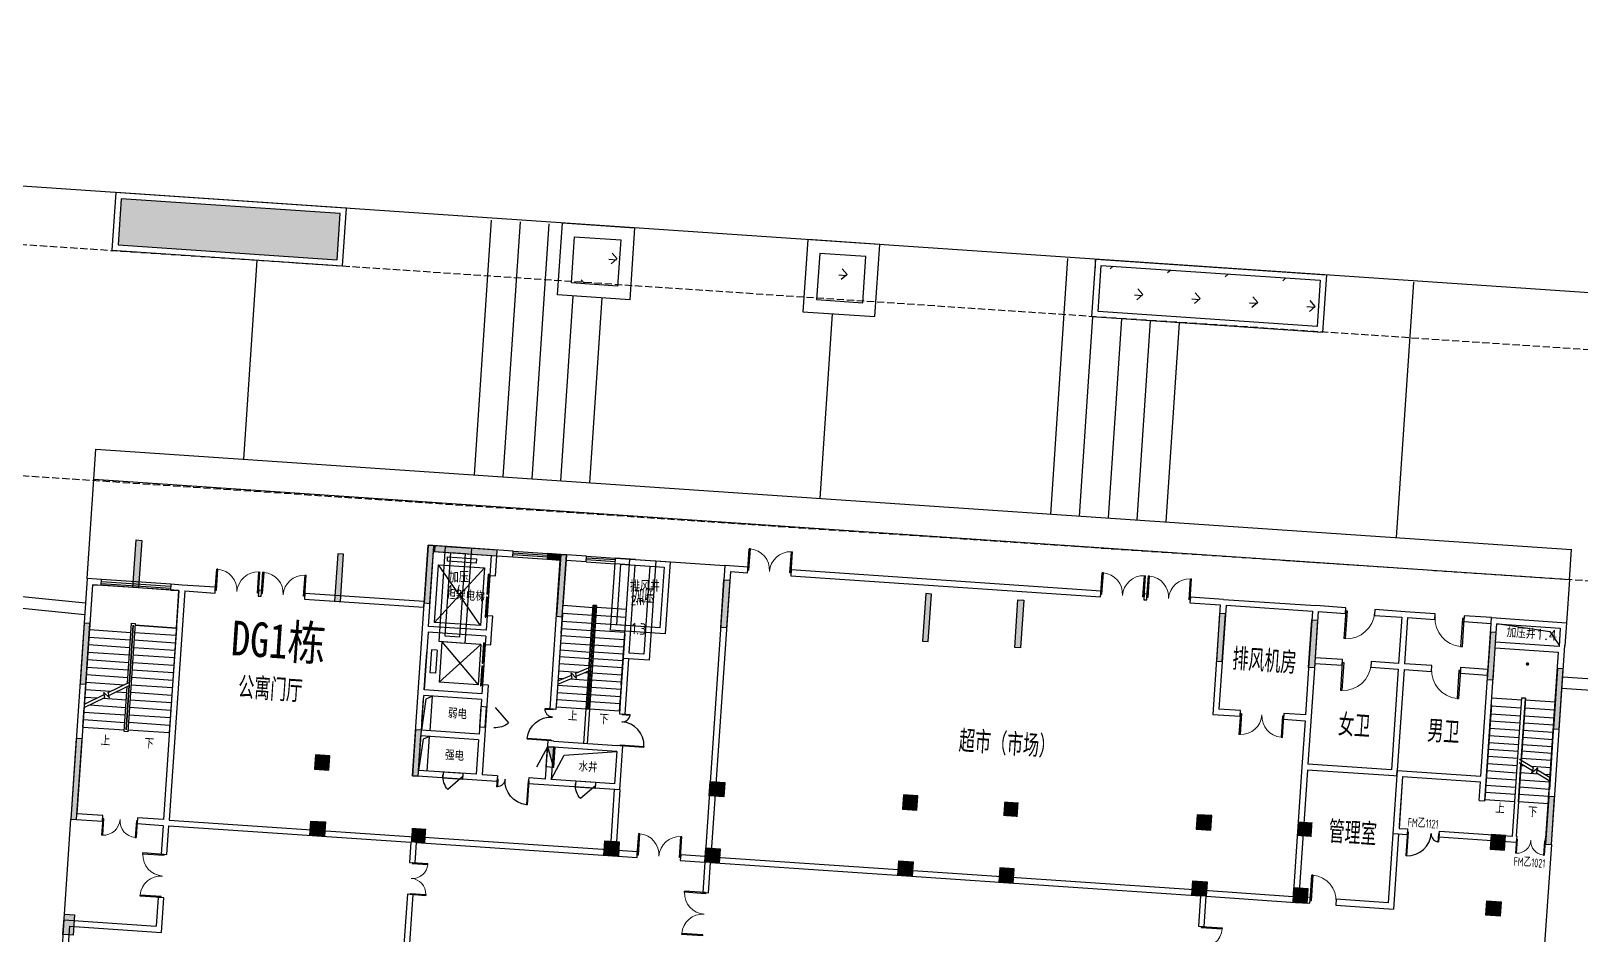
# Model space of a CAD drawing. Header units: millimetres. Extents: x 36720183 to 38160956, y 58934012 to 60388477.
# Drawn here: x 37524127 to 37577757, y 59502997 to 59534273 of the extents above; entities that cross this region are included whole.
import ezdxf

# ---------------------------------------------------------------- set-up
doc = ezdxf.new("R2010")
doc.units = ezdxf.units.MM
doc.header["$LTSCALE"] = 1000
doc.header["$MEASUREMENT"] = 0
doc.linetypes.add('DASH', pattern=[0.35, 0.25, -0.1])
for name, color, linetype in [('1', 7, 'Continuous'), ('2013-12-02-注意事项', 93, 'Continuous'), ('@ 绿化', 8, 'Continuous'), ('@YL', 2, 'Continuous'), ('@园建', 1, 'Continuous'), ('@围墙', 5, 'Continuous'), ('c-梁需要修改的地方', 2, 'Continuous'), ('C_Hatch', 41, 'Continuous'), ('C_Wall', 6, 'Continuous'), ('CURTWALL', 4, 'Continuous'), ('DIM_LEAD', 3, 'Continuous'), ('DIM_SYMB', 3, 'Continuous'), ('EVTR', 2, 'Continuous'), ('j-建筑提资说明', 5, 'Continuous'), ('PUB_DIM', 3, 'Continuous'), ('PUB_TEXT', 7, 'Continuous'), ('STAIR', 2, 'Continuous'), ('TEXT', 1, 'Continuous'), ('WALL', 4, 'Continuous'), ('WINDOW', 2, 'Continuous'), ('WINDOW_TEXT', 3, 'Continuous'), ('X-A4-4F-PLAN$0$水X-EQU', 1, 'Continuous'), ('X-A4-4F-PLAN$0$洞', 5, 'Continuous'), ('总图草图2013_08_27$0$花都地段2', 6, 'Continuous'), ('扑救面', 2, 'Continuous'), ('环评功能', 7, 'Continuous'), ('裙楼挑廊', 7, 'Continuous')]:
    doc.layers.add(name, color=color, linetype=linetype)
doc.styles.add('_TCH_DIM', font='SIMPLEX', dxfattribs={"bigfont": 'GBCBIG'})
doc.styles.add('DIM_FONT', font='superos.shx', dxfattribs={"width": 0.8, "bigfont": 'haiwenzw.shx'})
doc.styles.get("Standard").update_dxf_attribs({"font": 'gbenor.shx', "bigfont": 'gbcbig.shx'})
doc.styles.add('TITXC', font='simhei.ttf')
pattern_1 = [(176.1084516, (0, 0), (-1063.213365, -927.776352), [264.58066, -1731.01015]), (131.1084516, (0, 0), (-1063.21409, -927.776985), [264.58066, -1146.51615]), (221.1084516, (0, 0), (927.776985, -1063.21409), [264.58066, -1146.51615])]

# ---------------------------------------------------------------- blocks, each defined once
blk = doc.blocks.new('gj1-0107')
at = {"layer": 'WALL', "color": 2}
for points in [[(42900972, 57800457), (42901196, 57803750), (42902094, 57803689), (42901870, 57800396)], [(42907082, 57803349), (42908975, 57803220), (42908805, 57800726), (42906912, 57800855)], [(42907268, 57803136), (42908762, 57803035), (42908619, 57800939), (42907126, 57801041)]]:
    blk.add_lwpolyline(points, close=True, dxfattribs=at)
blk.add_lwpolyline([(42901185, 57800643), (42901382, 57803537), (42901881, 57803503), (42901684, 57800609), (42901185, 57800643)], dxfattribs=at)
at = {"layer": 'j-建筑提资说明', "color": 2, "insert": (42907604, 57802065), "char_height": 350, "width": 661.79, "attachment_point": 1}
blk.add_mtext('2m²', dxfattribs=at)
at = {"layer": 'PUB_TEXT', "color": 2}
for s, height, p in [('加压', 385.8, (42901309, 57802501)), ('排风井', 385.8, (42907581, 57802186)), ('1.4', 400, (42901282, 57802022))]:
    blk.add_text(s, height=height, dxfattribs=at).set_placement(p)
blk = doc.blocks.new('zzww')
at = {"layer": 'C_Hatch'}
h = blk.add_hatch(color=256, dxfattribs=at)
h.dxf.hatch_style = 1
h.paths.add_polyline_path([(1115139, 987712), (1115339, 987712), (1115339, 989712), (1115139, 989712)])
h = blk.add_hatch(color=256, dxfattribs=at)
h.dxf.hatch_style = 1
h.paths.add_polyline_path([(1117539, 989512), (1117539, 989712), (1115339, 989712), (1115339, 989512)])
h = blk.add_hatch(color=256, dxfattribs=at)
h.dxf.hatch_style = 1
h.paths.add_polyline_path([(1119739, 989512), (1119739, 989712), (1119289, 989712), (1119289, 989512)])
h = blk.add_hatch(color=256, dxfattribs=at)
h.dxf.hatch_style = 1
h.paths.add_polyline_path([(1119739, 987562), (1119939, 987562), (1119939, 989712), (1119739, 989712)])
h = blk.add_hatch(color=256, dxfattribs=at)
h.dxf.hatch_style = 1
h.paths.add_polyline_path([(1105239, 987562), (1105039, 987562), (1105039, 989212), (1105239, 989212)])
h = blk.add_hatch(color=256, dxfattribs=at)
h.dxf.hatch_style = 1
h.paths.add_polyline_path([(1112039, 987562), (1112239, 987562), (1112239, 989212), (1112039, 989212)])
h = blk.add_hatch(color=256, dxfattribs=at)
h.dxf.hatch_style = 1
h.paths.add_polyline_path([(1125639, 987562), (1125439, 987562), (1125439, 989212), (1125639, 989212)])
h = blk.add_hatch(color=256, dxfattribs=at)
h.dxf.hatch_style = 1
h.paths.add_polyline_path([(1132439, 987562), (1132639, 987562), (1132639, 989212), (1132439, 989212)])
h = blk.add_hatch(color=256, dxfattribs=at)
h.dxf.hatch_style = 1
h.paths.add_polyline_path([(1135839, 987562), (1135639, 987562), (1135639, 989212), (1135839, 989212)])
h = blk.add_hatch(color=256, dxfattribs=at)
h.dxf.hatch_style = 1
h.paths.add_polyline_path([(1142639, 987562), (1142839, 987562), (1142839, 989212), (1142639, 989212)])
h = blk.add_hatch(color=256, dxfattribs=at)
h.dxf.hatch_style = 1
h.paths.add_polyline_path([(1146039, 987562), (1145839, 987562), (1145839, 989212), (1146039, 989212)])
h = blk.add_hatch(color=256, dxfattribs=at)
h.dxf.hatch_style = 1
h.paths.add_polyline_path([(1152039, 987562), (1152239, 987562), (1152239, 989212), (1152039, 989212)])
h = blk.add_hatch(color=256, dxfattribs=at)
h.dxf.hatch_style = 1
h.paths.add_polyline_path([(1154439, 986012), (1154639, 986012), (1154639, 988112), (1154439, 988112)])
h = blk.add_hatch(color=256, dxfattribs=at)
h.dxf.hatch_style = 1
h.paths.add_polyline_path([(1103439, 984112), (1103639, 984112), (1103639, 986212), (1103439, 986212)])
h = blk.add_hatch(color=256, dxfattribs=at)
h.dxf.hatch_style = 1
h.paths.add_polyline_path([(1154439, 982012), (1154639, 982012), (1154639, 983662), (1154439, 983662)])
h = blk.add_hatch(color=256, dxfattribs=at)
h.dxf.hatch_style = 1
h.paths.add_polyline_path([(1115139, 981712), (1115339, 981712), (1115339, 983312), (1115139, 983312)])
h = blk.add_hatch(color=256, dxfattribs=at)
h.dxf.hatch_style = 1
h.paths.add_polyline_path([(1103439, 979412), (1103639, 979412), (1103639, 982212), (1103439, 982212)])
h = blk.add_hatch(color=256, dxfattribs=at)
h.dxf.hatch_style = 1
h.paths.add_polyline_path([(1112239, 982212), (1111739, 982212), (1111739, 981712), (1112239, 981712)])
h = blk.add_hatch(color=256, dxfattribs=at)
h.dxf.hatch_style = 1
h.paths.add_polyline_path([(1125439, 982212), (1125939, 982212), (1125939, 981712), (1125439, 981712)])
h = blk.add_hatch(color=256, dxfattribs=at)
h.dxf.hatch_style = 1
h.paths.add_polyline_path([(1132639, 982212), (1132139, 982212), (1132139, 981712), (1132639, 981712)])
h = blk.add_hatch(color=256, dxfattribs=at)
h.dxf.hatch_style = 1
h.paths.add_polyline_path([(1135639, 982212), (1136139, 982212), (1136139, 981712), (1135639, 981712)])
h = blk.add_hatch(color=256, dxfattribs=at)
h.dxf.hatch_style = 1
h.paths.add_polyline_path([(1142839, 982212), (1142339, 982212), (1142339, 981712), (1142839, 981712)])
h = blk.add_hatch(color=256, dxfattribs=at)
h.dxf.hatch_style = 1
h.paths.add_polyline_path([(1145839, 982212), (1146339, 982212), (1146339, 981712), (1145839, 981712)])
h = blk.add_hatch(color=256, dxfattribs=at)
h.dxf.hatch_style = 1
h.paths.add_polyline_path([(1153039, 982212), (1152539, 982212), (1152539, 981712), (1153039, 981712)])
h = blk.add_hatch(color=256, dxfattribs=at)
h.dxf.hatch_style = 1
h.paths.add_polyline_path([(1112239, 979412), (1111739, 979412), (1111739, 979912), (1112239, 979912)])
h = blk.add_hatch(color=256, dxfattribs=at)
h.dxf.hatch_style = 1
h.paths.add_polyline_path([(1115239, 979412), (1115739, 979412), (1115739, 979912), (1115239, 979912)])
h = blk.add_hatch(color=256, dxfattribs=at)
h.dxf.hatch_style = 1
h.paths.add_polyline_path([(1122439, 979412), (1121939, 979412), (1121939, 979912), (1122439, 979912)])
h = blk.add_hatch(color=256, dxfattribs=at)
h.dxf.hatch_style = 1
h.paths.add_polyline_path([(1125439, 979412), (1125939, 979412), (1125939, 979912), (1125439, 979912)])
h = blk.add_hatch(color=256, dxfattribs=at)
h.dxf.hatch_style = 1
h.paths.add_polyline_path([(1125439, 979912), (1125939, 979912), (1125939, 979412), (1125439, 979412)])
h = blk.add_hatch(color=256, dxfattribs=at)
h.dxf.hatch_style = 1
h.paths.add_polyline_path([(1132639, 979412), (1132139, 979412), (1132139, 979912), (1132639, 979912)])
h = blk.add_hatch(color=256, dxfattribs=at)
h.dxf.hatch_style = 1
h.paths.add_polyline_path([(1135639, 979412), (1136139, 979412), (1136139, 979912), (1135639, 979912)])
h = blk.add_hatch(color=256, dxfattribs=at)
h.dxf.hatch_style = 1
h.paths.add_polyline_path([(1142839, 979412), (1142339, 979412), (1142339, 979912), (1142839, 979912)])
h = blk.add_hatch(color=256, dxfattribs=at)
h.dxf.hatch_style = 1
h.paths.add_polyline_path([(1145839, 979412), (1146339, 979412), (1146339, 979912), (1145839, 979912)])
h = blk.add_hatch(color=256, dxfattribs=at)
h.dxf.hatch_style = 1
h.paths.add_polyline_path([(1153039, 979412), (1152539, 979412), (1152539, 979912), (1153039, 979912)])
h = blk.add_hatch(color=256, dxfattribs=at)
h.dxf.hatch_style = 1
h.paths.add_polyline_path([(1103439, 976112), (1103789, 976112), (1103789, 975412), (1103439, 975412)])
h = blk.add_hatch(color=256, dxfattribs=at)
h.dxf.hatch_style = 1
h.paths.add_polyline_path([(1154289, 976112), (1154639, 976112), (1154639, 975412), (1154289, 975412)])
h = blk.add_hatch(color=256, dxfattribs=at)
h.dxf.hatch_style = 1
h.paths.add_polyline_path([(1105239, 974062), (1105039, 974062), (1105039, 972412), (1105239, 972412)])
h = blk.add_hatch(color=256, dxfattribs=at)
h.dxf.hatch_style = 1
h.paths.add_polyline_path([(1112039, 974062), (1112239, 974062), (1112239, 972412), (1112039, 972412)])
h = blk.add_hatch(color=256, dxfattribs=at)
h.dxf.hatch_style = 1
h.paths.add_polyline_path([(1115439, 974062), (1115239, 974062), (1115239, 972412), (1115439, 972412)])
h = blk.add_hatch(color=256, dxfattribs=at)
h.dxf.hatch_style = 1
h.paths.add_polyline_path([(1122239, 974062), (1122439, 974062), (1122439, 972412), (1122239, 972412)])
h = blk.add_hatch(color=256, dxfattribs=at)
h.dxf.hatch_style = 1
h.paths.add_polyline_path([(1125639, 974062), (1125439, 974062), (1125439, 972412), (1125639, 972412)])
h = blk.add_hatch(color=256, dxfattribs=at)
h.dxf.hatch_style = 1
h.paths.add_polyline_path([(1132439, 974062), (1132639, 974062), (1132639, 972412), (1132439, 972412)])
h = blk.add_hatch(color=256, dxfattribs=at)
h.dxf.hatch_style = 1
h.paths.add_polyline_path([(1135839, 974062), (1135639, 974062), (1135639, 972412), (1135839, 972412)])
h = blk.add_hatch(color=256, dxfattribs=at)
h.dxf.hatch_style = 1
h.paths.add_polyline_path([(1142639, 974062), (1142839, 974062), (1142839, 972412), (1142639, 972412)])
h = blk.add_hatch(color=256, dxfattribs=at)
h.dxf.hatch_style = 1
h.paths.add_polyline_path([(1146039, 974062), (1145839, 974062), (1145839, 972412), (1146039, 972412)])
h = blk.add_hatch(color=256, dxfattribs=at)
h.dxf.hatch_style = 1
h.paths.add_polyline_path([(1152839, 974062), (1153039, 974062), (1153039, 972412), (1152839, 972412)])
at = {"layer": 'C_Wall'}
for points in [[(1115139, 987712), (1115339, 987712), (1115339, 989712), (1115139, 989712)], [(1117539, 989512), (1117539, 989712), (1115368, 989712), (1115368, 989512)], [(1119739, 989512), (1119739, 989712), (1119289, 989712), (1119289, 989512)], [(1119739, 987562), (1119939, 987562), (1119939, 989712), (1119739, 989712)], [(1105239, 987562), (1105039, 987562), (1105039, 989212), (1105239, 989212)], [(1112039, 987562), (1112239, 987562), (1112239, 989212), (1112039, 989212)], [(1125639, 987562), (1125439, 987562), (1125439, 989212), (1125639, 989212)], [(1132439, 987562), (1132639, 987562), (1132639, 989212), (1132439, 989212)], [(1135839, 987562), (1135639, 987562), (1135639, 989212), (1135839, 989212)], [(1142639, 987562), (1142839, 987562), (1142839, 989212), (1142639, 989212)], [(1146039, 987562), (1145839, 987562), (1145839, 989212), (1146039, 989212)], [(1152039, 987562), (1152239, 987562), (1152239, 989212), (1152039, 989212)], [(1154439, 986012), (1154639, 986012), (1154639, 988112), (1154439, 988112)], [(1103439, 984112), (1103639, 984112), (1103639, 986212), (1103439, 986212)], [(1154439, 982012), (1154639, 982012), (1154639, 983662), (1154439, 983662)], [(1115139, 981712), (1115339, 981712), (1115339, 983312), (1115139, 983312)], [(1103439, 979412), (1103639, 979412), (1103639, 982212), (1103439, 982212)], [(1111739, 981712), (1112239, 981712), (1112239, 982212), (1111739, 982212)], [(1125939, 981712), (1125439, 981712), (1125439, 982212), (1125939, 982212)], [(1132139, 981712), (1132639, 981712), (1132639, 982212), (1132139, 982212)], [(1142339, 981712), (1142839, 981712), (1142839, 982212), (1142339, 982212)], [(1152539, 981712), (1153039, 981712), (1153039, 982212), (1152539, 982212)], [(1111739, 979912), (1112239, 979912), (1112239, 979412), (1111739, 979412)], [(1121939, 979912), (1122439, 979912), (1122439, 979412), (1121939, 979412)], [(1125939, 979412), (1125439, 979412), (1125439, 979912), (1125939, 979912)], [(1132139, 979912), (1132639, 979912), (1132639, 979412), (1132139, 979412)], [(1136139, 979912), (1135639, 979912), (1135639, 979412), (1136139, 979412)], [(1142339, 979912), (1142839, 979912), (1142839, 979412), (1142339, 979412)], [(1146339, 979912), (1145839, 979912), (1145839, 979412), (1146339, 979412)], [(1152539, 979912), (1153039, 979912), (1153039, 979412), (1152539, 979412)], [(1103439, 976112), (1103789, 976112), (1103789, 975412), (1103439, 975412)], [(1105239, 974062), (1105039, 974062), (1105039, 972412), (1105239, 972412)], [(1112039, 974062), (1112239, 974062), (1112239, 972412), (1112039, 972412)], [(1115439, 974062), (1115239, 974062), (1115239, 972412), (1115439, 972412)], [(1122239, 974062), (1122439, 974062), (1122439, 972412), (1122239, 972412)], [(1125639, 974062), (1125439, 974062), (1125439, 972412), (1125639, 972412)], [(1132439, 974062), (1132639, 974062), (1132639, 972412), (1132439, 972412)], [(1135839, 974062), (1135639, 974062), (1135639, 972412), (1135839, 972412)], [(1142639, 974062), (1142839, 974062), (1142839, 972412), (1142639, 972412)], [(1146039, 974062), (1145839, 974062), (1145839, 972412), (1146039, 972412)], [(1152839, 974062), (1153039, 974062), (1153039, 972412), (1152839, 972412)]]:
    blk.add_lwpolyline(points, close=True, dxfattribs=at)
at = {"layer": 'WALL'}
for p, q in [((1119289, 989712), (1119939, 989712)), ((1119289, 989512), (1119739, 989512)), ((1103639, 975412), (1103439, 975412))]:
    blk.add_line(p, q, dxfattribs=at)
blk.add_lwpolyline([(1119289, 989512), (1119289, 989712)], dxfattribs=at)
blk = doc.blocks.new('$DorLib2D$00000225')
at = {"color": 0}
for p, q in [((0.475, -0.001), (0.475, 0.752)), ((0.475, 0.752), (0.5, 0.752)), ((0.5, -0.001), (0.5, 0.752)), ((-0.5, 0), (-0.5, 0.252)), ((-0.475, 0.252), (-0.5, 0.252)), ((-0.475, 0), (-0.475, 0.252)), ((-0.475, 0), (-0.5, 0)), ((0.475, -0.001), (0.5, -0.001))]:
    blk.add_line(p, q, dxfattribs=at)
for centre, radius, start, end in [((0.505, -0.002), 0.755, 92.2493, 179.7238), ((-0.501, 0.003), 0.251, 359.7899, 84.0974)]:
    blk.add_arc(centre, radius, start, end, dxfattribs=at)
blk = doc.blocks.new('$DORLIB2D$00000127')
at = {"color": 0, "linetype": 'Continuous'}
for p, q in [((-0.033, 0.795), (-0.533, 0.795)), ((-0.533, 0.795), (-0.533, 0.69)), ((-0.033, 0.795), (-0.033, 0.69)), ((0.033, 0.795), (0.033, 0.69)), ((0.533, 0.795), (0.033, 0.795)), ((0.533, 0.795), (0.533, 0.69)), ((-0.033, 0.69), (-0.533, 0.69)), ((0.5, 0.5), (-0.5, 0.5)), ((0.533, 0.69), (0.033, 0.69))]:
    blk.add_line(p, q, dxfattribs=at)
blk = doc.blocks.new('$DorLib2D$00000114')
at = {"color": 0}
blk.add_line((0.5, 0), (-0.207, 0.707), dxfattribs=at)
blk.add_arc((0.5, 0), 1, 135, 180, dxfattribs=at)
blk = doc.blocks.new('X-A4-4F-PLAN$0$A$C331B4B6F')
at = {"layer": 'X-A4-4F-PLAN$0$水X-EQU'}
blk.add_hatch(color=256, dxfattribs=at).paths.add_polyline_path([(-208, -272), (258, -439), (-208, -439)])
blk.add_line((-208, -272), (279, -45), dxfattribs=at)
blk.add_lwpolyline([(-208, -272), (-208, -439), (258, -439), (258, -272)], close=True, dxfattribs=at)
at = {"layer": 'X-A4-4F-PLAN$0$洞'}
blk.add_lwpolyline([(-208, -272), (258, -439)], dxfattribs=at)
blk.add_lwpolyline([(-208, -272), (258, -439), (-208, -439)], close=True, dxfattribs=at)
blk = doc.blocks.new('$DorLib2D$00000002')
for p, q in [((-0.5, 0), (-0.5, 0.4875)), ((-0.475, 0.4875), (-0.5, 0.4875)), ((-0.475, 0), (-0.475, 0.4875)), ((0.475, 0), (0.475, 0.4875)), ((0.475, 0.4875), (0.5, 0.4875)), ((0.5, 0), (0.5, 0.4875)), ((-0.5, 0), (-0.475, 0)), ((0.5, 0), (0.475, 0))]:
    blk.add_line(p, q)
at = {"lineweight": 13}
for centre, start, end in [((-0.4875, 0), 0, 88.53072), ((0.4875, 0), 91.46928, 180)]:
    blk.add_arc(centre, 0.4875, start, end, dxfattribs=at)
blk = doc.blocks.new('$DorLib2D$00000001')
for p, q in [((0.45, 0.975), (0.5, 0.975)), ((0.45, 0), (0.45, 0.975)), ((0.5, 0), (0.5, 0.975)), ((0.5, 0), (0.45, 0))]:
    blk.add_line(p, q)
at = {"lineweight": 13}
blk.add_arc((0.475, 0), 0.975, 91.4693, 180, dxfattribs=at)
blk = doc.blocks.new('$TCHSYS$WIN2D')
for p, q in [((-0.5, 0.5), (0.5, 0.5)), ((0.5, 0.167), (-0.5, 0.167)), ((0.5, -0.167), (-0.5, -0.167)), ((-0.5, -0.5), (0.5, -0.5))]:
    blk.add_line(p, q)
blk = doc.blocks.new('DG1sc2014')
at = {"layer": '2013-12-02-注意事项', "color": 6}
blk.add_lwpolyline([(37610836, 59632893), (37612684, 59632745), (37613036, 59632293)], dxfattribs=at)
at = {"layer": 'CURTWALL', "color": 6}
for p, q in [((37613036, 59625589), (37613036, 59632049)), ((37613236, 59625389), (37613236, 59632293)), ((37611996, 59625589), (37612019, 59625589)), ((37612019, 59625589), (37612018, 59625400)), ((37613018, 59625389), (37613019, 59625589)), ((37613018, 59625389), (37613236, 59625389))]:
    blk.add_line(p, q, dxfattribs=at)
at = {"layer": 'DIM_LEAD', "color": 6, "const_width": 60}
blk.add_lwpolyline([(37611969, 59631547, 1), (37612008, 59631592, 1)], format="xyb", close=True, dxfattribs=at)
at = {"layer": 'DIM_SYMB', "color": 6}
for points in [[(37580188, 59628894, 0, 0, 0), (37580188, 59627739, 0, 0, 0), (37580187, 59631619, 0, 0, 0), (37579087, 59631619, 0, 0, 0), (37579087, 59629537, 80, 0, 0), (37579087, 59629241, 0, 0, 0)], [(37611387, 59627874, 0, 0, 0), (37611387, 59626719, 0, 0, 0), (37611387, 59630944, 0, 0, 0), (37612487, 59630944, 0, 0, 0), (37612487, 59628517, 80, 0, 0), (37612487, 59628222, 0, 0, 0)], [(37564486, 59625870, 0, 0, 0), (37564486, 59630290, 0, 0, 0), (37562986, 59630290, 0, 0, 0), (37562986, 59627600, 80, 0, 0), (37562986, 59627300, 0, 0, 0)], [(37579088, 59627683, 0, 0, 0), (37579088, 59628508, 80, 0, 0), (37579088, 59628808, 0, 0, 0)], [(37612487, 59626664, 0, 0, 0), (37612487, 59627489, 80, 0, 0), (37612487, 59627789, 0, 0, 0)], [(37562986, 59625870, 0, 0, 0), (37562986, 59626740, 80, 0, 0), (37562986, 59627040, 0, 0, 0)]]:
    blk.add_lwpolyline(points, format="xyseb", dxfattribs=at)
at = {"layer": 'EVTR', "color": 6}
for p, q in [((37581637, 59633089), (37584036, 59633089)), ((37574136, 59630439), (37574136, 59632439)), ((37574136, 59632439), (37575736, 59632439)), ((37575736, 59632439), (37574136, 59630439)), ((37575736, 59630439), (37574136, 59632439)), ((37574436, 59632589), (37574436, 59632739)), ((37574436, 59632739), (37575436, 59632739)), ((37575436, 59632589), (37574436, 59632589)), ((37575436, 59632739), (37575436, 59632589)), ((37575736, 59632439), (37575736, 59630439)), ((37575736, 59630439), (37574136, 59630439)), ((37574436, 59629789, 9375), (37575786, 59628389, 9375)), ((37575786, 59629789, 9375), (37574436, 59628389, 9375)), ((37575786, 59629789, 9375), (37574436, 59629789, 9375)), ((37574436, 59629789, 9375), (37574436, 59628389, 9375)), ((37575786, 59629789, 9375), (37575786, 59628389, 9375)), ((37574092, 59629489, 9375), (37574092, 59628689, 9375)), ((37574292, 59629489, 9375), (37574092, 59629489, 9375)), ((37574292, 59629489, 9375), (37574292, 59628689, 9375)), ((37574292, 59628689, 9375), (37574092, 59628689, 9375)), ((37575786, 59628389, 9375), (37574436, 59628389, 9375)), ((37613236, 59625389), (37613236, 59619289))]:
    blk.add_line(p, q, dxfattribs=at)
at = {"layer": 'PUB_DIM', "color": 6}
for points in [[(37574236, 59627889), (37574015, 59627766), (37573936, 59626689)], [(37574236, 59626489), (37574024, 59626384), (37573936, 59625289)], [(37578536, 59625289), (37578929, 59626154), (37580736, 59626409)]]:
    blk.add_lwpolyline(points, dxfattribs=at)
at = {"layer": 'STAIR', "color": 6}
for p, q in [((37578537, 59631333), (37579577, 59631333)), ((37579697, 59631409), (37579577, 59631409)), ((37579577, 59631409), (37579577, 59627809)), ((37579637, 59629272), (37579637, 59631409)), ((37579637, 59631409), (37579637, 59629272)), ((37579697, 59629241), (37579697, 59631409)), ((37580737, 59631333), (37579697, 59631333)), ((37580737, 59628707), (37580737, 59631333)), ((37565236, 59630940), (37562236, 59630940)), ((37562236, 59630940), (37562236, 59629380)), ((37565236, 59629640), (37565236, 59630940)), ((37578537, 59631058), (37579577, 59631058)), ((37578537, 59630359), (37578537, 59631009)), ((37578537, 59631009), (37578537, 59630359)), ((37578537, 59630783), (37579577, 59630783)), ((37580737, 59631058), (37579697, 59631058)), ((37580737, 59630783), (37579697, 59630783)), ((37578537, 59630533), (37579577, 59630533)), ((37578537, 59630359), (37578537, 59627809)), ((37578537, 59630283), (37579577, 59630283)), ((37579637, 59629272), (37579637, 59630359)), ((37579637, 59630359), (37579637, 59627809)), ((37580737, 59630533), (37579697, 59630533)), ((37580737, 59630283), (37579697, 59630283)), ((37610837, 59630313), (37611877, 59630313)), ((37611997, 59630389), (37611877, 59630389)), ((37611997, 59628222), (37611997, 59630389)), ((37613037, 59630313), (37611997, 59630313)), ((37613037, 59627688), (37613037, 59630313)), ((37563676, 59627626), (37563676, 59629700)), ((37563676, 59629700), (37563796, 59629700)), ((37563796, 59629700), (37563796, 59625940)), ((37578537, 59630033), (37579577, 59630033)), ((37578537, 59629783), (37579577, 59629783)), ((37580737, 59630033), (37579697, 59630033)), ((37580737, 59629783), (37579697, 59629783)), ((37610837, 59630039), (37611877, 59630038)), ((37610837, 59629340), (37610837, 59629989)), ((37610837, 59629989), (37610837, 59629340)), ((37610837, 59629764), (37611877, 59629764)), ((37613037, 59630038), (37611997, 59630038)), ((37613037, 59629763), (37611997, 59629764)), ((37562236, 59626794), (37562236, 59629380)), ((37562236, 59629380), (37563676, 59629380)), ((37562236, 59629380), (37563676, 59629380)), ((37563736, 59629640), (37563736, 59626000)), ((37563736, 59627660), (37563736, 59629640)), ((37563736, 59629640), (37563736, 59629640)), ((37563736, 59629640), (37563736, 59627660)), ((37563736, 59629380), (37563736, 59629640)), ((37563736, 59627660), (37563736, 59629380)), ((37565236, 59629640), (37563796, 59629640)), ((37563796, 59629640), (37565236, 59629640)), ((37565236, 59629380), (37563796, 59629380)), ((37565236, 59629640), (37565236, 59626000)), ((37578537, 59629558), (37579577, 59629559)), ((37578537, 59629308), (37579577, 59629309)), ((37579139, 59629016), (37579637, 59629272)), ((37579161, 59628915), (37579637, 59629160)), ((37579637, 59627809), (37579637, 59629160)), ((37579637, 59627809), (37579637, 59629160)), ((37579637, 59629160), (37579637, 59627809)), ((37580737, 59629559), (37579697, 59629559)), ((37580737, 59629309), (37579697, 59629309)), ((37579697, 59627809), (37579697, 59629129)), ((37610837, 59629514), (37611877, 59629514)), ((37610837, 59629340), (37610837, 59626789)), ((37610837, 59629264), (37611877, 59629264)), ((37613037, 59629513), (37611997, 59629514)), ((37613037, 59629263), (37611997, 59629264)), ((37562236, 59629120), (37563676, 59629120)), ((37562236, 59628860), (37563676, 59628860)), ((37562236, 59628600), (37563676, 59628600)), ((37565236, 59629120), (37563796, 59629120)), ((37565236, 59628860), (37563796, 59628860)), ((37565236, 59628600), (37563796, 59628600)), ((37578537, 59629058), (37579222, 59629058)), ((37578538, 59628707), (37578997, 59628943)), ((37578538, 59628595), (37579019, 59628842)), ((37578538, 59628808), (37578734, 59628808)), ((37578953, 59628808), (37579578, 59628809)), ((37578981, 59629016), (37579178, 59628833)), ((37579019, 59628842), (37578981, 59629016)), ((37579178, 59628833), (37579139, 59629016)), ((37579441, 59629058), (37579577, 59629059)), ((37580737, 59629059), (37579697, 59629059)), ((37580738, 59628809), (37579698, 59628809)), ((37580737, 59627808), (37580737, 59628595)), ((37610837, 59629014), (37611877, 59629014)), ((37610837, 59628764), (37611877, 59628764)), ((37613037, 59629013), (37611997, 59629014)), ((37613037, 59628763), (37611997, 59628764)), ((37562236, 59628340), (37563676, 59628340)), ((37562236, 59628080), (37563676, 59628080)), ((37565236, 59628340), (37563796, 59628340)), ((37565236, 59628080), (37563796, 59628080)), ((37578538, 59628558), (37579578, 59628559)), ((37578538, 59628308), (37579578, 59628309)), ((37578538, 59628058), (37579578, 59628059)), ((37580738, 59628559), (37579698, 59628559)), ((37580738, 59628309), (37579698, 59628309)), ((37580738, 59628059), (37579698, 59628059)), ((37610837, 59628539), (37611877, 59628539)), ((37610837, 59628289), (37611877, 59628289)), ((37612436, 59627996), (37611937, 59628252)), ((37612414, 59627895), (37611937, 59628140)), ((37613037, 59628539), (37611997, 59628539)), ((37613037, 59628289), (37611997, 59628289)), ((37611997, 59626789), (37611997, 59628109)), ((37562236, 59627820), (37563676, 59627820)), ((37562236, 59627560), (37563562, 59627560)), ((37563034, 59627255), (37563736, 59627660)), ((37563060, 59627155), (37563736, 59627545)), ((37563736, 59626000), (37563736, 59627545)), ((37563736, 59626000), (37563736, 59627545)), ((37563736, 59627545), (37563736, 59626000)), ((37565236, 59627820), (37563796, 59627820)), ((37565236, 59627560), (37563796, 59627560)), ((37578538, 59627808), (37579578, 59627809)), ((37579577, 59627809), (37579697, 59627809)), ((37579637, 59627809), (37579637, 59627809)), ((37580738, 59627809), (37579698, 59627809)), ((37610837, 59628039), (37611877, 59628039)), ((37610837, 59627789), (37611877, 59627789)), ((37610837, 59627539), (37611877, 59627539)), ((37612134, 59628039), (37611997, 59628039)), ((37612621, 59627789), (37611997, 59627789)), ((37613037, 59627539), (37611997, 59627539)), ((37613037, 59628039), (37612353, 59628039)), ((37612594, 59627997), (37612396, 59627814)), ((37612396, 59627814), (37612436, 59627996)), ((37612556, 59627822), (37612594, 59627997)), ((37613037, 59627575), (37612556, 59627822)), ((37613037, 59627688), (37612578, 59627923)), ((37613037, 59627789), (37612840, 59627789)), ((37613037, 59626789), (37613037, 59627575)), ((37562236, 59627300), (37563112, 59627300)), ((37562236, 59626794), (37562895, 59627175)), ((37562236, 59626679), (37562922, 59627075)), ((37562236, 59627040), (37562661, 59627040)), ((37562861, 59627040), (37563676, 59627040)), ((37562922, 59627075), (37562876, 59627247)), ((37562876, 59627247), (37563082, 59627074)), ((37563082, 59627074), (37563034, 59627255)), ((37563312, 59627300), (37563676, 59627300)), ((37563676, 59625940), (37563676, 59627510)), ((37565236, 59627300), (37563796, 59627300)), ((37565236, 59627040), (37563796, 59627040)), ((37610837, 59627289), (37611877, 59627289)), ((37610837, 59627039), (37611877, 59627039)), ((37613037, 59627289), (37611997, 59627289)), ((37613037, 59627039), (37611997, 59627039)), ((37562236, 59626000), (37562236, 59626679)), ((37562236, 59626520), (37563676, 59626520)), ((37562411, 59626780), (37563676, 59626780)), ((37565236, 59626780), (37563796, 59626780)), ((37565236, 59626520), (37563796, 59626520)), ((37610837, 59626789), (37611877, 59626789)), ((37613037, 59626789), (37611997, 59626789)), ((37562236, 59626260), (37563676, 59626260)), ((37562236, 59626000), (37563676, 59626000)), ((37563796, 59625940), (37563676, 59625940)), ((37563736, 59626000), (37563736, 59626000)), ((37563736, 59626000), (37563736, 59626000)), ((37565236, 59626260), (37563796, 59626260)), ((37565236, 59626000), (37563796, 59626000)), ((37562036, 59619489), (37562036, 59622789))]:
    blk.add_line(p, q, dxfattribs=at)
blk.add_lwpolyline([(37562036, 59631140), (37562036, 59634591), (37613236, 59634591), (37613236, 59633089)], dxfattribs=at)
at = {"layer": 'WALL', "color": 6}
for p, q in [((37573736, 59625089), (37573736, 59633089)), ((37573936, 59632889), (37575936, 59632889)), ((37573936, 59630289), (37573936, 59632889)), ((37575936, 59632889), (37575936, 59632189)), ((37576136, 59632889), (37576686, 59632889)), ((37576136, 59632189), (37576136, 59632889)), ((37577886, 59633089), (37578536, 59633089)), ((37577886, 59632889), (37578336, 59632889)), ((37578336, 59627721), (37578336, 59632889)), ((37578536, 59633089), (37578536, 59631289)), ((37579236, 59633089), (37578536, 59633089)), ((37579236, 59632889), (37578536, 59632889)), ((37580936, 59633089), (37580236, 59633089)), ((37580736, 59632889), (37580236, 59632889)), ((37584036, 59633089), (37584036, 59622989)), ((37584836, 59633089), (37584036, 59633089)), ((37584236, 59632889), (37584236, 59622989)), ((37584236, 59632889), (37584836, 59632889)), ((37584836, 59632889), (37584836, 59633089)), ((37597086, 59633089), (37586336, 59633089)), ((37586336, 59633089), (37586336, 59632889)), ((37586336, 59632889), (37597086, 59632889)), ((37597086, 59632889), (37597086, 59633089)), ((37598686, 59633089), (37598586, 59633089)), ((37598586, 59633089), (37598586, 59632889)), ((37598586, 59632889), (37598686, 59632889)), ((37598686, 59632889), (37598686, 59633089)), ((37601336, 59633089), (37600186, 59633089)), ((37600186, 59633089), (37600186, 59632889)), ((37600186, 59632889), (37601236, 59632889)), ((37601236, 59632889), (37601236, 59629089)), ((37601336, 59633089), (37604536, 59633089)), ((37601436, 59632889), (37601436, 59629289)), ((37601436, 59632889), (37604436, 59632889)), ((37604436, 59632889), (37604436, 59631089)), ((37605586, 59633089), (37604536, 59633089)), ((37604636, 59632889), (37604636, 59631289)), ((37604636, 59632889), (37605586, 59632889)), ((37605586, 59632889), (37605586, 59633089)), ((37607636, 59633089), (37606586, 59633089)), ((37606586, 59633089), (37606586, 59632889)), ((37606586, 59632889), (37607536, 59632889)), ((37607536, 59632889), (37607536, 59631289)), ((37608686, 59633089), (37607636, 59633089)), ((37607736, 59632889), (37607736, 59631289)), ((37607736, 59632889), (37608686, 59632889)), ((37608686, 59632889), (37608686, 59633089)), ((37610636, 59633089), (37609686, 59633089)), ((37609686, 59633089), (37609686, 59632889)), ((37609686, 59632889), (37610636, 59632889)), ((37610636, 59632889), (37610636, 59633089)), ((37610636, 59627589), (37610636, 59632889)), ((37575936, 59632189), (37576136, 59632189)), ((37610837, 59632049), (37613036, 59632049)), ((37605586, 59631289), (37604636, 59631289)), ((37605586, 59631089), (37605586, 59631289)), ((37607536, 59631289), (37606586, 59631289)), ((37606586, 59631289), (37606586, 59631089)), ((37608686, 59631289), (37607736, 59631289)), ((37608686, 59631089), (37608686, 59631289)), ((37610636, 59631289), (37609686, 59631289)), ((37609686, 59631289), (37609686, 59631089)), ((37610636, 59631089), (37610636, 59631289)), ((37610836, 59626738), (37610837, 59631549)), ((37562036, 59631140), (37562036, 59622789)), ((37562536, 59631140), (37562036, 59631140)), ((37562236, 59630940), (37562236, 59622989)), ((37562236, 59630940), (37562536, 59630940)), ((37562536, 59630940), (37562536, 59631140)), ((37565336, 59631140), (37564936, 59631140)), ((37564936, 59631140), (37564936, 59630940)), ((37564936, 59630940), (37565236, 59630940)), ((37565236, 59630940), (37565236, 59622989)), ((37566488, 59631139), (37565336, 59631140)), ((37565436, 59630940), (37565436, 59622989)), ((37565436, 59630940), (37566488, 59630939)), ((37566488, 59630939), (37566488, 59631139)), ((37568092, 59631139), (37567988, 59631139)), ((37567988, 59631139), (37567988, 59630939)), ((37567988, 59630939), (37568092, 59630939)), ((37568092, 59630939), (37568092, 59631139)), ((37573736, 59631138), (37569592, 59631139)), ((37569592, 59631139), (37569592, 59630939)), ((37569592, 59630939), (37573736, 59630938)), ((37573736, 59630938), (37573736, 59631138)), ((37576136, 59630789), (37575936, 59630789)), ((37575936, 59630789), (37575936, 59630289)), ((37576136, 59630189), (37576136, 59630789)), ((37578536, 59631089), (37578536, 59628309)), ((37604436, 59631089), (37604436, 59629289)), ((37604636, 59631089), (37605586, 59631089)), ((37604636, 59631089), (37604636, 59629089)), ((37606586, 59631089), (37607536, 59631089)), ((37607536, 59631089), (37607536, 59627589)), ((37607736, 59631089), (37608686, 59631089)), ((37607736, 59631089), (37607736, 59627589)), ((37609686, 59631089), (37610636, 59631089)), ((37575936, 59630289), (37573936, 59630289)), ((37580737, 59630508), (37580737, 59628308)), ((37575936, 59630089), (37573936, 59630089)), ((37573936, 59630089), (37573936, 59628089)), ((37575936, 59630089), (37575936, 59629800)), ((37575936, 59629800), (37576136, 59629800)), ((37576136, 59629800), (37576136, 59630189)), ((37610836, 59630069), (37610836, 59627289)), ((37613036, 59629190), (37613036, 59629990)), ((37573936, 59628089), (37573936, 59629389)), ((37580936, 59627720), (37580936, 59629639)), ((37602186, 59629289), (37601436, 59629289)), ((37602186, 59629089), (37602186, 59629289)), ((37604436, 59629289), (37603686, 59629289)), ((37603686, 59629289), (37603686, 59629089)), ((37610836, 59628239), (37610836, 59629389)), ((37613037, 59629489), (37613037, 59627289)), ((37573936, 59628089), (37573936, 59629089)), ((37601236, 59629089), (37602186, 59629089)), ((37603686, 59629089), (37604436, 59629089)), ((37604436, 59629089), (37604436, 59627489)), ((37604636, 59629089), (37604636, 59627589)), ((37575936, 59628089), (37573936, 59628089)), ((37576136, 59628400), (37575936, 59628400)), ((37575936, 59628400), (37575936, 59628089)), ((37576136, 59628400), (37576136, 59625289)), ((37578536, 59628309), (37578536, 59627721)), ((37580737, 59628308), (37580737, 59627720)), ((37610836, 59627689), (37610836, 59628239)), ((37575936, 59627889), (37573936, 59627889)), ((37573936, 59626689), (37573936, 59627889)), ((37573936, 59626989), (37573936, 59627789)), ((37573936, 59626989), (37573936, 59627789)), ((37574236, 59626689), (37574236, 59627889)), ((37575936, 59627889), (37575936, 59626689)), ((37576136, 59627639), (37575936, 59627639)), ((37576136, 59627889), (37576136, 59627889)), ((37578536, 59627721), (37578336, 59627721)), ((37580737, 59627720), (37580937, 59627720)), ((37607536, 59627589), (37604636, 59627589)), ((37607736, 59627589), (37607736, 59625389)), ((37607736, 59627589), (37610636, 59627589)), ((37607736, 59627589), (37607736, 59627589)), ((37607736, 59627389), (37607736, 59627589)), ((37604436, 59627489), (37604436, 59622989)), ((37604636, 59627389), (37604636, 59622989)), ((37607636, 59627389), (37604636, 59627389)), ((37607736, 59627389), (37607636, 59627389)), ((37607936, 59627389), (37607936, 59625689)), ((37607936, 59627389), (37607936, 59625589)), ((37607936, 59627389), (37610636, 59627389)), ((37610636, 59626738), (37610636, 59627389)), ((37575936, 59626689), (37573936, 59626689)), ((37575936, 59626489), (37573936, 59626489)), ((37573936, 59625289), (37573936, 59626489)), ((37574236, 59625289), (37574236, 59626489)), ((37575936, 59626939), (37576136, 59626939)), ((37575936, 59626489), (37575936, 59625289)), ((37578336, 59625289), (37578336, 59626621)), ((37578536, 59626621), (37578336, 59626621)), ((37578536, 59626621), (37578336, 59626621)), ((37578536, 59626621), (37578536, 59626609)), ((37578536, 59626621), (37578536, 59626609)), ((37578536, 59626621), (37578536, 59626609)), ((37580736, 59626609), (37578536, 59626609)), ((37580936, 59626620), (37580736, 59626620)), ((37580736, 59626620), (37580736, 59626608)), ((37580936, 59625089), (37580936, 59626620)), ((37610636, 59626738), (37610836, 59626738)), ((37580736, 59626409), (37578536, 59626409)), ((37578536, 59626409), (37578536, 59625289)), ((37580736, 59626409), (37580736, 59625289)), ((37608236, 59625389), (37607736, 59625389)), ((37607736, 59625389), (37607736, 59622989)), ((37607936, 59625389), (37607736, 59625389)), ((37607936, 59625589), (37608236, 59625589)), ((37607936, 59625389), (37607936, 59622789)), ((37608236, 59625589), (37608236, 59625389)), ((37609336, 59625588), (37611876, 59625589)), ((37609336, 59625389), (37609336, 59625589)), ((37609336, 59625389), (37612018, 59625389)), ((37613019, 59625589), (37613036, 59625589)), ((37576667, 59625089), (37573736, 59625089)), ((37575936, 59625289), (37573936, 59625289)), ((37575936, 59625289), (37573936, 59625289)), ((37574786, 59625289), (37574786, 59625089)), ((37575486, 59625089), (37575486, 59625289)), ((37576667, 59625289), (37576136, 59625289)), ((37576667, 59625289), (37576667, 59625089)), ((37577767, 59625089), (37577767, 59625301)), ((37578336, 59625289), (37577767, 59625289)), ((37580936, 59625089), (37577767, 59625089)), ((37580736, 59625289), (37578536, 59625289)), ((37579386, 59625289), (37579386, 59625089)), ((37580086, 59625089), (37580086, 59625289)), ((37580736, 59625089), (37580736, 59623289)), ((37580936, 59625089), (37580736, 59625089)), ((37580936, 59625089), (37580936, 59623289)), ((37580936, 59623289), (37580736, 59623289)), ((37562036, 59622789), (37563136, 59622789)), ((37563136, 59622989), (37562236, 59622989)), ((37563136, 59622789), (37563136, 59622989)), ((37565236, 59622989), (37564336, 59622989)), ((37564336, 59622989), (37564336, 59622789)), ((37564336, 59622789), (37565236, 59622789)), ((37565236, 59622789), (37565236, 59621789)), ((37565436, 59622989), (37573936, 59622989)), ((37565436, 59622789), (37573836, 59622789)), ((37565436, 59621789), (37565436, 59622789)), ((37573836, 59622789), (37573836, 59622089)), ((37581686, 59622989), (37573936, 59622989)), ((37574036, 59622089), (37574036, 59622789)), ((37574036, 59622789), (37581686, 59622789)), ((37581686, 59622789), (37581686, 59622989)), ((37584036, 59622989), (37583186, 59622989)), ((37583186, 59622989), (37583186, 59622789)), ((37583186, 59622789), (37584036, 59622789)), ((37584036, 59622789), (37584036, 59621739)), ((37584236, 59622989), (37601336, 59622989)), ((37584236, 59622789), (37601236, 59622789)), ((37584236, 59621739), (37584236, 59622789)), ((37601236, 59622789), (37601236, 59621739)), ((37601336, 59622989), (37604436, 59622989)), ((37601436, 59621739), (37601436, 59622789)), ((37601436, 59622789), (37604536, 59622789)), ((37604536, 59622789), (37605036, 59622789)), ((37605036, 59622989), (37604636, 59622989)), ((37605036, 59622789), (37605036, 59622989)), ((37607736, 59622989), (37605936, 59622989)), ((37605936, 59622989), (37605936, 59622789)), ((37605936, 59622789), (37607936, 59622789)), ((37565236, 59621789), (37565436, 59621789)), ((37573836, 59622089), (37574036, 59622089)), ((37584036, 59621739), (37584236, 59621739)), ((37601236, 59621739), (37601436, 59621739)), ((37574036, 59620989), (37573836, 59620989)), ((37573836, 59620989), (37573836, 59609811)), ((37574036, 59609811), (37574036, 59620989)), ((37565436, 59620289), (37565236, 59620289)), ((37565236, 59620289), (37565236, 59619289)), ((37565436, 59619089), (37565436, 59620289)), ((37562036, 59619289), (37562036, 59606489)), ((37562036, 59619289), (37565236, 59619289)), ((37562236, 59619089), (37562236, 59606689)), ((37562236, 59619089), (37565436, 59619089))]:
    blk.add_line(p, q, dxfattribs=at)
for points in [[(37576686, 59632889), (37576686, 59633089), (37573736, 59633089), (37573736, 59633089)], [(37577886, 59632889), (37577886, 59633089)], [(37579236, 59632889), (37579236, 59633089)], [(37580236, 59632889), (37580236, 59633089)], [(37610636, 59633089), (37613236, 59633089), (37613236, 59632289)], [(37579576, 59626609), (37579577, 59631409), (37579697, 59631409), (37579696, 59626609)], [(37611876, 59625589), (37611877, 59630389), (37611997, 59630389), (37611996, 59625589)]]:
    blk.add_lwpolyline(points, dxfattribs=at)
for points in [[(37580737, 59633089), (37581637, 59633089), (37581636, 59629639), (37580736, 59629639)], [(37580937, 59632889), (37581437, 59632889), (37581436, 59629839), (37580936, 59629839)], [(37613036, 59632249), (37610836, 59632249), (37610836, 59632889), (37613036, 59632889)]]:
    blk.add_lwpolyline(points, close=True, dxfattribs=at)
at = {"layer": 'WINDOW', "color": 6}
for p, q in [((37576686, 59633089), (37577886, 59633089)), ((37577886, 59633022), (37576686, 59633022)), ((37577886, 59632955), (37576686, 59632955)), ((37576686, 59632889), (37577886, 59632889)), ((37579236, 59633089), (37580236, 59633089)), ((37580236, 59633022), (37579236, 59633022)), ((37580236, 59632955), (37579236, 59632955)), ((37579236, 59632889), (37580236, 59632889)), ((37575936, 59627639), (37575936, 59626939)), ((37576136, 59626939), (37576136, 59627639)), ((37575486, 59625289), (37574786, 59625289)), ((37574786, 59625089), (37575486, 59625089)), ((37580086, 59625289), (37579386, 59625289)), ((37579386, 59625089), (37580086, 59625089))]:
    blk.add_line(p, q, dxfattribs=at)
at = {"layer": 'c-梁需要修改的地方', "color": 6}
blk.add_blockref('zzww', (36458597, 58643376), dxfattribs=at)
at = {"layer": 'WINDOW', "color": 6}
for name, p, xscale, yscale, zscale in [('$DorLib2D$00000002', (37585586, 59632989), -1500, 1500, -1500), ('$DorLib2D$00000002', (37597836, 59632989), -1500, 1500, -1500), ('$DorLib2D$00000002', (37599436, 59632989), -1500, 1500, -1500), ('$DorLib2D$00000001', (37605486, 59622889), -899.9999999999999, 899.9999999999999, -899.9999999999999), ('$DorLib2D$00000002', (37582436, 59622889), -1500, 1500, -1500)]:
    blk.add_blockref(name, p, dxfattribs=dict(at, xscale=xscale, yscale=yscale, zscale=zscale))
for name, p, xscale, yscale, zscale, rotation in [('$DorLib2D$00000001', (37606086, 59632989), 999.9999999999999, 999.9999999999999, -1000, 180), ('$DorLib2D$00000001', (37609186, 59632989), -999.9999999999999, 999.9999999999999, 1000, 180), ('$DORLIB2D$00000127', (37576036, 59631489), 1400, 200, 1400, 90), ('$DorLib2D$00000002', (37567238, 59631039), 1500, 1500, -1500, 359.9905231159623), ('$DorLib2D$00000002', (37568842, 59631039), 1500, 1500, -1500, 359.9905231159623), ('$TCHSYS$WIN2D', (37563736, 59631040), 2400, 199.9999999999999, 2400, 179.9905231159618), ('$DorLib2D$00000001', (37606086, 59631189), 999.9999999999999, 999.9999999999999, -1000, 180), ('$DorLib2D$00000001', (37609186, 59631189), -999.9999999999999, 999.9999999999999, 1000, 180), ('$DORLIB2D$00000127', (37576036, 59629100), 1400, 200, 1400, 90), ('$DorLib2D$00000002', (37602936, 59629189), 1500, 1500, -1500, 180), ('$DorLib2D$00000114', (37576436, 59627289), -700, 700, 700.0000000000001, 270), ('$DorLib2D$00000225', (37578437, 59627171), -1100, 1100, 1100, 89.9880894718863), ('$DorLib2D$00000225', (37580836, 59627171), 1100, 1100, 1100, 270.0119105281137), ('$DorLib2D$00000225', (37608786, 59625489), 1100, 1100, 1100, 180.0000002399387), ('$DorLib2D$00000002', (37612518, 59625489), 1000.000000000001, 1000.000000000001, 1000.000000000001, 179.988089471541), ('$DorLib2D$00000114', (37575136, 59625189), -699.9999999999999, 699.9999999999999, 700.0000000000001, 180), ('$DorLib2D$00000225', (37577217, 59625186), -1100, 1100, -1100, 180), ('$DorLib2D$00000114', (37579736, 59625189), -699.9999999999999, 699.9999999999999, 700.0000000000001, 180), ('$DorLib2D$00000002', (37563736, 59622889), -1200, 1200, 1200, 180), ('$DorLib2D$00000002', (37565336, 59621039), -1500, 1500, 1500, 90), ('$DorLib2D$00000002', (37573936, 59621539), 1100, 1100, 1100, 270), ('$DorLib2D$00000002', (37584136, 59620989), 1500, 1500, -1500, 90), ('$DorLib2D$00000002', (37601336, 59620989), -1500, 1500, -1500, 270)]:
    blk.add_blockref(name, p, dxfattribs=dict(at, xscale=xscale, yscale=yscale, zscale=zscale, rotation=rotation))
at = {"layer": 'X-A4-4F-PLAN$0$水X-EQU', "color": 6, "xscale": -1.5, "yscale": 1.5, "zscale": 1.5, "rotation": 90}
blk.add_blockref('X-A4-4F-PLAN$0$A$C331B4B6F', (37577928, 59626096), dxfattribs=at)
at = {"layer": '1', "color": 6, "style": 'TITXC', "width": 0.8}
blk.add_text('DG1栋', height=1200, dxfattribs=at).set_placement((37567159, 59628835))
at = {"layer": 'PUB_TEXT', "color": 6, "style": '_TCH_DIM'}
for s, height, p in [('加压', 500, (37580957, 59631603)), ('排风机房', 771.6, (37601786, 59630673)), ('女卫', 771.6, (37605594, 59628647)), ('男卫', 771.6, (37608694, 59628647)), ('公寓门厅', 771.6, (37567511, 59627358)), ('超市（市场）', 771.6, (37592532, 59627199)), ('上', 338, (37578967, 59627366)), ('下', 338, (37580046, 59627319)), ('上', 338, (37611209, 59626346)), ('下', 338, (37612346, 59626299)), ('上', 338, (37562882, 59625415)), ('下', 338, (37564392, 59625415)), ('管理室', 771.6, (37605513, 59624929))]:
    blk.add_text(s, height=height, dxfattribs=at).set_placement(p)
at = {"layer": 'PUB_TEXT', "color": 6}
blk.add_text('1.3', height=400, dxfattribs=at).set_placement((37580957, 59630500))
at = {"layer": 'TEXT', "color": 6, "style": '_TCH_DIM'}
for s, p in [('加压井1.4', (37611196, 59632448)), ('担架电梯', (37574486, 59631277, -9375)), ('弱电', (37574811, 59627168)), ('强电', (37574808, 59625721)), ('水井', (37579449, 59625636))]:
    blk.add_text(s, height=350, dxfattribs=at).set_placement(p)
at = {"layer": 'WINDOW_TEXT', "color": 6, "style": 'DIM_FONT', "width": 0.7}
for s, p in [('FM乙1121', (37608224, 59625666)), ('FM乙1021', (37611969, 59624565))]:
    blk.add_text(s, height=300, dxfattribs=at).set_placement(p)

msp = doc.modelspace()

# ---------------------------------------------------------------- hatches: boundary and pattern name
at = {"layer": '@ 绿化', "linetype": 'Continuous'}
h = msp.add_hatch(dxfattribs=at)
h.set_pattern_fill('GRASS', color=256, scale=500, angle=86.1085, style=0)
h.set_pattern_definition(pattern_1)
h.paths.add_polyline_path([(37438041, 59532676), (37439638, 59532568), (37439746, 59534164), (37438150, 59534273)])
h.paths.add_polyline_path([(37534725, 59526350), (37534834, 59527946), (37527251, 59528462), (37527143, 59526866)])
h = msp.add_hatch(dxfattribs=at)
h.set_pattern_fill('GRASS', color=256, scale=500, angle=86.1085, style=0)
h.set_pattern_definition([(176.1084516, (79357, -5398.5), (-1063.213365, -927.776352), [264.58066, -1731.01015]), (131.1084516, (79357, -5398.5), (-1063.21409, -927.776985), [264.58066, -1146.51615]), (221.1084516, (79357, -5398.5), (927.776985, -1063.21409), [264.58066, -1146.51615])])
h.paths.add_polyline_path([(37544435, 59525439), (37542839, 59525547), (37542948, 59527144), (37544544, 59527035)])
h.paths.add_polyline_path([(37551327, 59524970), (37552924, 59524862), (37553032, 59526458), (37551436, 59526566)])
h = msp.add_hatch(dxfattribs=at)
h.set_pattern_fill('GRASS', color=256, scale=500, angle=86.1085, style=0)
h.set_pattern_definition(pattern_1)
h.paths.add_polyline_path([(37561072, 59524558), (37561180, 59526154), (37568763, 59525638), (37568654, 59524042)])

# ---------------------------------------------------------------- linework, layer by layer
at = {"layer": '@YL', "color": 8}
for points in [[(37540060, 59527725), (37539468, 59518899)], [(37541058, 59527657), (37540466, 59518831)], [(37542056, 59527590), (37541464, 59518763)], [(37543974, 59527525), (37543974, 59527525)], [(37531949, 59526338), (37531487, 59519441)], [(37560015, 59526387), (37559422, 59517542)], [(37560974, 59526369), (37560974, 59526068)], [(37542891, 59525093), (37542462, 59518695)], [(37571988, 59525573), (37571395, 59516729)], [(37543888, 59525025), (37543459, 59518627)], [(37543888, 59525025), (37543459, 59518627)], [(37551870, 59524482), (37551441, 59518085)], [(37560882, 59524370), (37560420, 59517474)], [(37561880, 59524302), (37561418, 59517407)], [(37562878, 59524234), (37562416, 59517339)], [(37563876, 59524167), (37563413, 59517271)], [(37563876, 59524167), (37563416, 59517271)]]:
    msp.add_lwpolyline(points, dxfattribs=at)
at = {"layer": '@YL'}
for points in [[(37526307, 59518751), (37526377, 59519788)], [(37526377, 59519788), (37577459, 59516316)], [(37526307, 59518751), (37577389, 59515279)], [(37577388, 59515266), (37577459, 59516316)]]:
    msp.add_lwpolyline(points, dxfattribs=at)
at = {"layer": '@园建', "color": 2}
for points in [[(37534911, 59526137), (37535047, 59528132), (37527065, 59528675), (37526929, 59526680)], [(37544854, 59524959), (37542359, 59525129), (37542529, 59527623), (37545024, 59527453)], [(37550848, 59524551), (37553342, 59524382), (37553511, 59526876), (37551017, 59527046)], [(37560858, 59524372), (37560994, 59526367), (37568976, 59525824), (37568840, 59523829)]]:
    msp.add_lwpolyline(points, close=True, dxfattribs=at)
at = {"layer": '@园建', "color": 8}
for points in [[(37534725, 59526350), (37534834, 59527946), (37527251, 59528462), (37527143, 59526866)], [(37544435, 59525439), (37542839, 59525547), (37542948, 59527144), (37544544, 59527035)], [(37551327, 59524970), (37552924, 59524862), (37553032, 59526458), (37551436, 59526566)], [(37561072, 59524558), (37561180, 59526154), (37568763, 59525638), (37568654, 59524042)]]:
    msp.add_lwpolyline(points, close=True, dxfattribs=at)
at = {"layer": '@围墙'}
for points in [[(37515175, 59515554), (37526015, 59514465)], [(37515135, 59515156), (37525988, 59514066)]]:
    msp.add_lwpolyline(points, dxfattribs=at)
msp.add_lwpolyline([(37577159, 59511902), (37586836, 59511245), (37586808, 59510846), (37577132, 59511503)], close=True, dxfattribs=at)
at = {"layer": '总图草图2013_08_27$0$花都地段2', "color": 1}
msp.add_line((37594742, 59524071), (37520074, 59529151), dxfattribs=at)
at = {"layer": '扑救面', "color": 8, "linetype": 'DASH'}
msp.add_lwpolyline([(37411923, 59526376), (37411923, 59526376, -0.177506), (37418972, 59533920), (37679119, 59516454), (37679119, 59516454, -0.181069), (37685396, 59508015), (37493876, 59520873)], format="xyb", dxfattribs=at)

# ---------------------------------------------------------------- block references
at = {"layer": '环评功能', "rotation": 356.1115885305526}
msp.add_blockref('DG1sc2014', (-3993293, 2568651), dxfattribs=at)
at = {"layer": '裙楼挑廊', "color": 0}
msp.add_blockref('gj1-0107', (-5362719, 1712668), dxfattribs=at)

doc.saveas('drawing.dxf')
